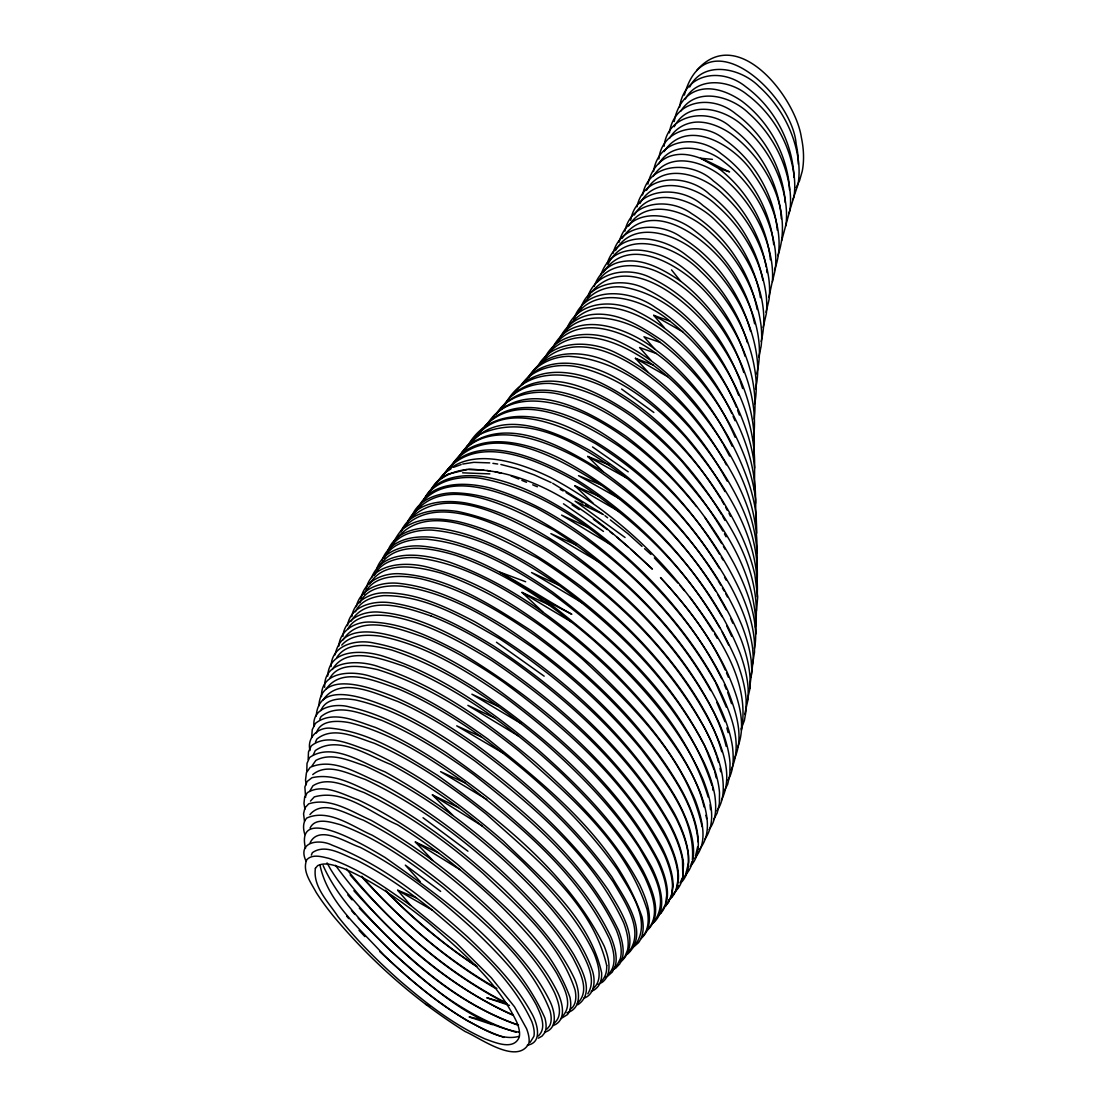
<?xml version="1.0" encoding="UTF-8"?>
<svg xmlns="http://www.w3.org/2000/svg" width="1107" height="1107" viewBox="0 0 1107 1107"><rect width="100%" height="100%" fill="white"/><g stroke="black" fill="none" stroke-linecap="round" stroke-linejoin="round"><path stroke-width="1.5" d="M756.828 533.09L756.136 515.115A288.304 126.641 40.6 0 0 749.314 484.589C733.996 438.524 706.169 396.693 669.97 364.424C640.303 338.078 579.777 305.228 551.328 349.577M313.945 726.054C311.98 706.903 335.587 702.834 349.812 707.041C384.779 714.831 416.024 733.526 445.969 752.511C513.095 800.167 581.908 854.687 618.564 930.295A285.883 71.014 38.2 0 1 622.48 957.43L619.851 963.782L615.713 968.196L612.711 969.76M754.545 468.164C755.998 422.224 735.422 378.013 707.511 342.533C685.69 316.09 657.461 292.386 622.535 287.017C608.075 285.592 592.688 290.864 584.178 303.083M755.528 503.367C756.856 449.58 729.195 398.921 694.933 359.208C666.843 327.935 602.374 280.057 567.476 327.603M306.805 770.804L307.026 763.318L309.642 757.451C332.654 741.69 362.875 763.346 384.835 771.773C440.517 802.589 491.273 842.164 535.497 887.911C558.053 912.791 581.77 938.805 592.577 971.254C595.538 980.719 594.791 994.667 583.735 998.265M308.161 759.554L308.493 751.861L311.247 745.91C327.963 732.557 351.071 744.859 368.534 750.588C418.045 772.963 462.256 805.647 503.27 840.974C541.863 878.806 589.353 917.634 601.627 972.776A280.237 65.521 38.2 0 1 593.795 990.225L591.221 991.263M756.897 553.071C759.222 490.484 721.861 433.446 680.943 389.207C649.449 356.662 577.273 307.386 542.375 361.283M324.655 687.336C323.535 658.568 360.785 659.827 379.784 667.12C438.303 686.091 488.865 723.3 535.497 762.46C575.391 798.119 614.316 836.892 639.611 884.618C647.166 900.766 656.714 924.815 640.635 938.985M755.901 634.02C758.281 566.009 711.4 507.393 667.438 460.235C635.902 429.959 598.956 402.062 555.188 393.386C533.961 389.719 508.238 394.327 496.185 413.963M692.387 859.793C695.514 818.045 665.265 781.611 641.783 749.979C609.832 711.22 572.623 676.986 532.19 647.263C492.74 620.031 450.217 593.02 401.841 586.212C386.661 584.856 366.915 587.18 359.789 602.775M311.634 737.719L312.243 729.665L315.453 723.355C332.972 709.518 357.077 721.487 375.439 727.437C417.367 745.481 454.935 772.133 490.858 799.974C537.075 839.314 584.8 881.476 611.106 937.352A283.046 68.938 38.2 0 1 615.298 965.871L612.337 972.001L607.494 976.346L604.657 977.467M753.77 455.185C757.811 410.31 738.327 366.292 711.483 331.325C686.52 299.872 627.78 250.251 591.249 292.276M757.146 596.798C760.717 535.746 722.65 480.936 684.873 436.476C655.538 404.747 620.017 376.38 576.955 366.749C556.959 362.985 533.754 367.649 521.217 384.904M755.79 522.158L755.638 499.686A285.329 126.918 40.8 0 0 745.606 459.156C728.448 413.589 699.333 372.021 660.395 342.506C633.633 321.127 583.652 302.419 560.045 337.718M697.687 846.689L695.487 856.057M754.185 419.179C759.582 372.948 737.414 327.451 707.193 293.742C684.112 267.769 629.814 232.249 603.19 272.46M754.49 490.235L754.628 467.555A285.066 129.934 41.2 0 0 748.553 437.32C734.827 391.933 707.456 350.393 669.956 321.168C644.634 299.693 594.431 282.34 573.896 318.747M757.036 568.32C760.315 509.192 725.168 455.281 688.568 411.859C655.053 375.176 579.584 313.904 535.843 368.52M321.473 696.594C320.753 670.427 353.714 670.372 371.62 676.668C414.198 689.177 452.057 713.503 487.896 739.047C548.532 787.838 615.755 841.071 642.06 917.066A289.522 76.12 38.2 0 1 638.365 942.832L632.664 947.758M757.022 583.32C761.104 524.58 725.486 471.125 689.744 427.648C658.084 392.653 617.748 359.014 568.597 356.316C551.341 356.606 533.892 365.49 525.867 381.182M327.727 676.059C329.139 647.166 366.209 650.044 385.748 657.074C442.606 675.602 491.937 711.4 537.462 749.259C577.619 784.586 616.239 823.276 642.766 870.157C651.483 887.703 664.643 914.991 646.613 930.973M756.538 610.981L757.7 596.784L754.891 574.907A291.681 120.843 39.9 0 0 742.105 537.13C715.648 480.147 673.568 429.737 620.349 396.002C586.004 373.377 527.735 359.609 504.889 405.176M741.441 730.177C750.643 680.404 717.613 634.823 689.744 596.894M331.145 666.552C331.214 644.717 356.8 638.96 374.166 643.098C410.697 649.878 443.575 668.6 474.778 687.973C544.257 735.297 610.953 792.584 651.719 867.307A274.702 76.314 38.1 0 1 661.668 902.759A286.602 79.51 38.2 0 1 652.673 923.376C671.783 900.365 651.456 869.493 639.459 848.087C613.278 807.778 579.252 773.226 543.191 741.718C497.929 703.554 448.197 668.78 391.574 649.975C374.221 645.741 348.276 639.569 336.708 657.627M753.217 440.199C759.056 400.872 743.6 361.38 722.11 329.097C705.45 305.241 683.988 283.89 657.267 271.658C637.743 262.871 609.888 261.681 597.254 282.216M754.49 648.342C757.465 632.927 754.351 617.069 750.131 602.166A286.616 114.962 39.4 0 0 733.913 563.38C707.221 514.243 670.69 470.101 626.022 436.283C591.055 412.537 530.945 377.072 493.501 416.246M755.389 627.24C763.304 563.657 719.896 506.577 681.22 460.637C646.17 423.538 602.72 388.502 550.137 383.423C531.263 382.69 510.977 390.909 501.997 408.317M679.573 107.31C684.181 72.993 721.543 66.807 746.021 86.941C772.977 106.881 790.758 138.901 793.691 172.277A136.382 80.133 43.4 0 1 793.899 177.245M338.867 646.101C339.614 630.769 355.001 621.816 369.143 622.023C401.799 622.397 431.91 637.521 460.166 652.424C540.216 701.035 615.824 764.079 661.82 846.993A278.812 80.022 38.2 0 1 673.084 886.582L671.437 896.573L665.584 906.329M360.965 599.067C363.4 581.535 382.385 573.246 398.409 573.689C447.809 576.097 490.733 604.74 531.028 630.589C590.529 674.011 645.616 726.372 682.078 791.021A288.221 89.293 38.3 0 1 697.023 830.513C699.223 842.538 699.638 857.164 690.159 866.283M755.472 389.027L756.745 382.648A210.288 105.608 41.6 0 0 757.396 361.422C753.48 321.016 731.81 283.489 701.852 256.644C680.362 235.542 634.671 217.387 615.478 250.486M751.127 676.889L753.355 659.011L752.677 648.799A284.748 111.696 39.2 0 0 747.682 626.022A282.589 110.921 39.2 0 0 730.924 586.835C694.629 522.781 642.863 465.3 576.816 431.301C540.534 412.164 487.55 405.37 466.047 449.096M335.103 654.846C342.34 617.319 392.971 635.197 416.163 643.748A173.799 51.282 37.8 0 1 497.693 689.578C561.166 736.266 623.02 790.896 659.177 862.145A276.612 78.113 38.1 0 1 667.466 893.446C667.535 901.707 664.767 910.272 658.236 915.669M347.487 625.593C350.352 605.404 374.36 600.16 391.463 602.886C428.506 608.297 462.006 626.673 493.542 645.907C563.657 692.553 629.163 750.878 670.593 825.144A282.977 83.8 38.2 0 1 683.476 863.93L682.77 877.394A277.248 82.043 38.2 0 1 674.301 892.325M749.564 688.651L751.874 670.759L751.196 660.505A287.225 111.295 39.2 0 0 741.718 625.068C717.364 566.909 675.021 517.633 626.59 477.975C586.226 448.307 530.751 410.448 479.4 434.581M351.791 616.682C353.687 601.945 368.645 593.504 382.427 592.868C415.416 592.024 446.149 606.913 474.765 621.691C554.635 668.407 627.475 732.087 674.066 812.856A284.803 85.64 38.2 0 1 688.499 855.365L688.346 866.532A273.623 82.25 38.1 0 1 681.981 881.67M754.531 404.138L755.112 401.371A225.883 111.586 41.6 0 0 755.873 378.013C751.805 337.026 730.233 298.904 700.385 271.035C678.024 247.567 626.88 226.575 607.84 264.379M342.879 636.456C344.249 618.453 363.995 610.497 379.909 612.171C418.654 615.492 453.579 635.127 486.305 654.721C556.24 700.731 621.345 758.35 663.813 831.329A280.735 81.863 38.2 0 1 678.48 876.44C678.425 885.033 676.017 894.636 668.822 900.005M365.96 589.159C372.049 562.73 405.411 561.526 426.845 566.936C489.709 583.085 543.288 623.31 591.539 665.279C633.024 704.273 672.931 747.668 695.459 800.707C701.921 818.723 708.964 842.316 694.573 858.423M653.531 171.502C658.582 137.323 698.185 134.321 721.211 153.762C750.269 174.92 769.96 208.863 773.696 244.647M684.347 95.105C706.474 14.806 792.46 95.7 796.127 143.91A132.37 78.666 43.5 0 1 798.313 161.414A133.656 79.4 43.5 0 1 798.355 164.196M674.191 121.576C676.1 110.409 681.566 99.243 691.515 93.196C707.802 83.648 727.548 91.3 741.759 101.083C767.621 120.497 784.974 150.856 789.028 182.89A137.821 80.105 43.1 0 1 789.526 189.864M685.953 873.506L688.651 862.256A282.299 84.782 38.2 0 0 675.796 817.81C634.795 743.447 569.427 685.067 499.368 638.573C463.819 618.232 425.863 595.275 383.603 595.608C372.602 596.59 360.121 600.907 355.43 611.797M761.159 341.551C772.036 297.479 747.82 251.953 716.81 221.857C697.036 200.741 652.604 182.946 634.366 215.021M664.117 146.221C667.466 113.108 709.629 107.144 731.187 127.499C758.295 147.328 776.561 178.836 780.809 212.115A145.529 82.624 42.8 0 1 781.307 218.66M658.831 158.993C662.304 126.516 703.554 120.331 725.127 139.966C754.282 160.695 773.862 194.624 777.322 230.228M669.403 132.84C674.108 99.256 712.534 94.289 735.781 113.869C762.681 133.463 780.767 164.722 784.863 197.71A141.89 81.517 43 0 1 785.25 202.609M756.676 373.862C765.836 338.105 750.754 300.744 730.509 271.589C709.933 240.966 652.009 194.777 622.12 238.254M758.876 357.021L761.132 346.2A184.648 95.617 41.7 0 0 760.979 324.96C756.164 289.148 736.764 256.063 710.085 232.069C689.772 212.074 647.318 195.579 628.624 225.994M636.995 206.815C643.859 172.484 688.568 174.062 709.615 194.362C736.916 215.325 756.455 246.557 762.875 280.417M310.154 842.662C319.286 824.203 347.169 843.119 360.093 847.27C401.661 868.829 438.912 897.874 473.312 929.423C496.946 952.117 520.539 975.917 536.314 1004.948C540.507 1014.054 547.301 1027.753 538.237 1036.055M647.899 184.136C650.404 172.305 657.696 160.806 669.417 156.405C690.699 148.878 711.012 163.822 729.582 171.848L718.803 168.527L700.662 158.246L712.424 159.366M772.395 281.801L775.218 269.734A153.43 84.727 42.3 0 0 775.066 248.923C770.181 214.91 751.487 182.973 724.255 162.051C706.349 146.968 672.696 139.786 658.928 163.767M752.373 664.712L754.517 652.258L754.448 642.185A282.465 112.153 39.3 0 0 741.538 594.002C714.818 535.027 671.063 484.34 618.993 446.232C581.922 421.393 514.326 385.001 479.829 432.339M766.044 312.271L768.991 299.914A160.155 86.36 42 0 0 768.812 278.549C764.217 246.543 747.377 216.82 723.77 194.957C704.522 175.307 663.107 160.418 646.474 190.376M630.63 220.279C636.719 185.796 681.248 185.464 702.987 205.528C731.63 226.395 752.165 258.235 759.596 292.871M613.07 253.351C620.404 222.798 659.814 221.386 681.552 237.341C715.592 258.152 740.099 293.147 750.629 331.408M316.353 733.028C320.421 719.412 338.23 720.574 349.397 722.65C391.878 733.166 429.239 757.935 464.732 782.691C520.608 826.03 578.408 873.686 609.404 938.805A279.628 67.942 38.2 0 1 608.352 974.215M642.6 194.929C648.799 161.235 692.345 160.875 713.42 180.967C740.915 201.695 760.149 233.19 766.21 267.05M744.693 714.485L748.18 698.877L748.166 688.706A291.515 110.202 39 0 0 740.016 653.144C712.368 584.454 659.91 527.901 600.714 484.7C561.415 459.779 487.993 415.955 450.798 466.213M619.048 242.253C628.776 205.515 672.157 212.046 695.57 231.405C725.376 253.821 746.99 287.253 754.628 323.798M768.881 297.465L772.382 281.109A156.779 85.557 42.1 0 0 771.399 260.588C766.155 230.104 749.965 201.792 727.105 181.064C708.466 162.674 669.956 148.961 653.199 176.4M320.905 710.625C326.025 697.106 343.834 698.047 355.61 699.97C399.489 710.113 438.123 735.449 474.682 760.841C532.536 805.619 592.37 855.171 623.739 922.934A285.371 72.093 38.2 0 1 627.475 950.276L624.777 956.725L620.598 961.208M624.902 231.086C631.17 200.436 669.804 197.53 691.571 213.568C725.306 234.684 749.328 270.592 757.216 309.503M580.276 309.462C588.426 281.316 624.002 276.902 646.862 289.425C690.187 310.666 721.515 350.974 738.673 395.351M737.829 746.921C747.294 721.916 736.971 694.767 726.912 671.631C710.279 636.788 686.589 605.792 660.464 577.55C686.036 605.155 709.739 635.39 725.223 669.915M763.18 327.506L766.321 313.655A167.558 89.183 41.9 0 0 766.099 294.559C761.422 259.993 742.672 227.904 716.464 205.155C696.718 186.142 655.662 173.481 639.943 203.508M587.457 297.686C595.441 270.634 629.648 266.275 651.76 278.244C693.328 298.475 723.424 337.123 739.697 379.715M746.838 702.433L749.965 688.526L750.048 677.775A289.439 110.783 39.1 0 0 741.081 639.472C710.556 566.493 653.683 505.968 587.582 463.542C551.632 442.648 486.098 413.146 456.9 459.447M600.949 274.647C613.998 236.594 660.588 249.255 684.278 268.876C712.853 290.892 734.245 321.971 745.094 356.329M781.625 240.869L785.998 224.596A145.238 83.039 42.9 0 0 786.012 205.708C782.358 175.459 766.86 146.913 744.056 126.807C726.746 110.063 692.29 99.215 676.308 123.223M741.164 728.904L744.388 720.532L746.049 710.929L746.146 700.164A293.106 109.427 39 0 0 736.847 661.585C704.868 586.918 645.533 525.88 577.785 482.389C541.198 461.951 477.975 430.236 444.903 472.731M785.555 226.243L789.955 210.109A141.613 81.918 43 0 0 790.066 191.317C786.551 161.373 771.261 133.089 748.692 113.205C731.243 96.074 696.123 86.221 680.819 111.087M777.875 255.634C793.47 210.787 766.93 160.1 730.592 133.518A51.96 30.65 42 0 0 701.63 122.24C688.941 120.857 675.823 127.097 669.569 138.347M332.308 669.541C347.003 644.744 382.69 659.288 403.958 666.234C463.252 691.474 515.558 730.343 562.425 774.139C593.975 804.831 624.528 837.791 644.827 877.228C651.746 892.837 661.253 915.434 647.318 929.866M573.786 318.802C586.17 284.859 631.128 289.882 655.33 307.455C692.262 330.689 719.771 367.04 736.39 407.058M356.246 606.678C360.384 587.9 381.528 581.604 398.52 583.32C437.071 587.374 471.914 606.484 504.515 626.244C572.001 670.773 633.744 727.064 675.422 796.957A286.312 87.411 38.3 0 1 693.342 846.634C694.241 856.68 692.664 867.487 685.427 875.028M364.175 594.21C373.889 573.592 401.412 574.851 420.397 578.67C462.477 588.606 500.115 611.299 535.262 635.764C581.203 669.278 623.13 708.646 657.475 754.075C676.114 780.366 695.362 809.051 698.157 842.026M311.344 855.116L312.354 852.681C325.845 843.105 343.364 855.31 356.579 860.084C383.575 873.769 408.414 891.315 432.145 910.023C469.866 942.168 510.369 975.585 531.747 1021.415A264.047 50.908 38.1 0 1 533.878 1036.36L530.198 1042.31M594.21 286.339C597.877 275.546 606.262 266.372 617.194 262.774C639.943 255.994 662.263 268.849 680.501 281.067C710.21 304.162 732.46 336.625 743.766 372.492M774.596 269.665C786.69 237.036 772.589 200.699 753.452 173.785C736.363 146.622 687.544 115.806 664.048 151.604M788.848 213.526L794.01 196.562A137.559 80.493 43.2 0 0 794.231 176.511C790.315 144.477 773.06 114.076 747.225 94.69C729.734 80.064 697.728 75.996 685.302 99.035M423.165 501.374C432.782 480.078 459.35 475.318 480.327 478.252C538.459 488.92 588.509 524.081 631.668 562.923C670.634 599.62 706.224 641.52 727.963 690.865C736.017 711.801 744.347 736.556 734.591 758.295M406.947 523.569C415.651 501.084 444.903 499.548 465.341 502.938C503.948 510.258 538.694 530.184 570.714 552.199C631.474 596.687 686.16 652.839 718.471 721.598A295.306 102.079 38.6 0 1 730.039 763.332L729.859 774.554L727.686 784.268L724.269 791.076M310.071 828.036C315.453 816.8 331.159 822.238 340.333 824.701C378.373 838.76 411.721 862.934 443.52 887.62C484.091 922.975 529.866 959.216 550.041 1010.746A271.838 55.17 38.2 0 1 549.556 1025.926L547.01 1029.067M691.072 864.152L692.262 861.44M721.404 800.264C734.605 773.821 720.657 743.696 709.02 719.356C689.495 682.037 662.775 648.965 633.329 619.034C583.846 571.544 526.475 526.088 458.021 511.559C438.054 508.321 409.576 510.036 400.955 531.789L401.813 530.018C416.979 516.582 439.05 517.993 457.648 521.494C503.63 532.093 543.772 558.827 581.147 586.572C632.941 628.361 680.348 678.121 709.822 738.397A294.614 99.16 38.5 0 1 722.511 776.934C723.992 788.378 723.84 801.011 716.976 810.822M313.226 755.071L315.246 750.601C338.202 734.536 368.659 755.97 390.688 764.411C439.299 790.412 483.261 824.452 523.196 862.298C550.47 889.474 577.743 918.215 594.099 953.542C598.361 964.377 603.44 980.165 592.785 988.952M607.397 262.76C619.616 227.101 664.02 236.94 686.824 255.634C715.606 277.124 737.027 308.216 747.405 342.561M566.632 329.222C577.024 300.896 613.652 298.738 637.051 311.371C679.836 332.487 711.801 370.859 731.81 413.534M315.44 742.105L316.851 739.089C333.539 725.542 356.828 737.594 374.374 743.309C414.973 761.104 451.614 786.593 486.194 814.06C532.37 855.891 592.065 901.735 606.691 965.539M394.106 541.171C424.991 482.735 502.481 526.379 542.859 548.643C612.835 593.573 675.948 653.656 713.365 728.752A295.832 101.069 38.6 0 1 721.75 751.75M731.104 769.891C744.098 741.981 729.402 710.542 717.239 684.984C698.296 649.435 673.236 617.485 645.243 588.633C601.973 545.751 551.978 506.522 492.864 488.713C467.638 481.794 430.914 479.76 418.142 508.155M792.903 199.578L797.898 184.855A136.119 80.507 43.4 0 0 798.908 165.912C796.445 135.58 781.431 106.632 758.862 86.346C740.901 68.081 703.332 59.612 689.73 87.01M677.166 888.589L678.577 885.725M679.989 882.874L682.811 877.145L682.493 859.738M381.846 560.626C390.411 536.438 420.535 534.224 442.039 538.791C482.61 547.467 519.017 568.873 552.78 592.217C618.951 642.821 685.676 704.246 712.036 785.707M559.007 340.057C564.528 326.482 577.287 316.505 591.844 314.582C618.301 311.441 641.576 326.911 662.553 340.804C694.324 366.154 719.093 399.876 735.09 437.168M389.387 550.054C396.541 534.321 415.609 529.63 431.481 530.073C478.293 533.989 520.387 559.132 558.509 584.966C618.73 629.274 673.789 683.877 707.442 751.404A293.341 97.402 38.5 0 1 719.508 792.64L719.37 803.585L717.184 812.995L713.669 819.526M376.712 568.818C382.87 550.926 403.363 544.838 420.591 546.014C477.186 550.885 523.777 587.928 571.821 614.26L546.069 600.81L499.741 572.084L525.659 581.742M319.743 719.121L321.058 716.561C338.548 702.53 362.833 714.236 381.306 720.187C414.281 734.135 444.585 753.549 473.505 774.513C528.689 817.838 585.589 865.397 616.295 929.977A282.534 70.004 38.2 0 1 620.294 958.717L617.263 964.944L614.814 967.158M371.565 577.467C384.267 546.913 424.853 554.095 449.857 562.287C510.825 584.178 563.754 624.127 610.317 668.448C646.474 704.772 681.137 744.79 700.413 792.916C706.792 810.753 712.756 833.446 699.264 849.526M351.03 621.207C367.856 593.836 407.058 607.868 431.177 616.032M379.798 565.649C395.877 540.479 431.661 548.145 455.655 555.271C507.767 573.205 553.486 605.654 594.833 641.465C638.296 680.985 679.214 725.652 703.263 779.923C710.293 798.299 717.142 821.159 705.048 838.912M384.212 558.385C391.491 542.804 410.586 538.569 426.32 539.178C472.495 543.482 514.022 568.14 551.812 593.532C613.347 638.559 670.164 693.909 704.287 763A292.801 95.88 38.4 0 1 714.928 796.168C716.34 807.418 716.45 820.232 709.047 829.544M343.101 639.86C360.079 613.32 398.506 628.568 422.016 636.58A173.467 51.946 37.8 0 1 503.519 682.161C566.922 728.724 628.651 783.438 664.352 854.812A276.113 79.137 38.1 0 1 672.475 886.278L671.741 894.082L668.393 902.648L666.193 904.682M587.817 993.782C597.06 978.809 586.253 961.097 579.348 947.454C559.519 914.7 532.605 886.984 504.75 861.011C462.726 823.096 416.55 789.333 364.853 765.809C349.577 760.813 331.436 751.888 315.841 760.426L311.98 765.947M374.152 575.585C381.486 560.156 400.789 556.779 416.246 557.679C464.746 563.297 507.919 590.059 547.37 617.263C587.831 647.042 624.846 681.608 656.368 720.768C675.934 746.99 696.663 774.513 704.052 806.961M660.727 913.303L665.445 904.308L666.663 895.591A274.204 77.324 38.1 0 0 656.921 859.931C621.774 793.456 564.293 741.773 504.917 697.133C466.794 670.856 426.001 645.063 379.95 636.096C366.874 634.505 351.196 634.311 341.759 645.104M417.214 509.234C442.191 466.794 502.398 492.2 536.162 507.933C610.054 548.007 673.665 608.546 715.191 681.774M674.205 126.751L675.505 124.316M347.93 628.804C355.79 614.703 374.623 614.288 388.792 615.838C426.07 621.954 459.599 641.257 491.577 660.45C560.917 707.428 626.645 765.158 667.023 839.646A278.3 81.032 38.2 0 1 678.065 879.442L675.99 890.457L671.506 897.32M588.855 296.164L590.294 293.466M552.518 348.055C573.08 307.137 627.863 327.714 654.901 349.231C688.277 374.443 714.375 408.58 732.197 446.273M431.01 490.498C437.902 477.145 453.358 470.932 467.583 469.41L447.602 474.239L440.199 478.819A246.114 93.583 37.2 0 0 429.986 491.633M537.033 367.607C552.13 338.313 591.775 340.112 617.263 353.507C663.342 376.546 698.738 416.329 723.978 460.567M369.696 583.859C384.337 559.381 418.903 566.867 441.651 573.26C493.86 591.871 540.493 622.688 582.144 658.859C631.862 705.546 686.977 757.562 702.115 826.694M329.734 678.425C338.797 661.654 362.141 666.276 377.445 669.569C429.903 685.925 476.342 717.087 519.003 751.086C569.607 795.684 626.009 843.409 647.152 909.802A289.01 77.199 38.2 0 1 643.264 935.816M471.43 442.758C500.89 406.49 557.029 432.09 589.713 450.397C641.728 482.389 685.081 527.638 717.391 579.279M796.127 187.609L799.572 180.593L802.271 171.059A133.394 79.759 43.6 0 0 803.461 160.57A132.107 79.026 43.6 0 0 801.385 137.531C795.296 96.655 737.359 23.302 696.677 70.474M388.197 549.792C396.486 530.336 420.245 526.033 439.119 528.44C472.578 532.854 503.298 548.339 531.969 565.373C602.319 610.649 665.833 670.717 704.675 745.592L714.167 770.057M395.268 540.534C428.644 494.815 502.218 540.091 537.725 558.191C605.391 601.309 665.667 658.707 705.145 729.07A295.223 99.519 38.6 0 1 716.409 755.389M464.414 450.577L466.96 446.246M310.154 790.481L312.935 785.776C328.779 775.73 348.304 787.049 363.843 792.46C407.321 813.451 446.744 841.79 483.067 873.409C518.63 907.228 559.256 941.96 575.073 989.99A279.13 60.885 38.2 0 1 572.43 1007.508L569.773 1009.695M445.401 472.578C475.844 428.395 539.953 458.99 575.709 479.151C634.671 516 684.998 567.337 719.675 627.669M514.077 394.078C532.827 364.12 575.017 369.71 602.25 383.589C652.314 408.566 691.543 451.324 720.588 498.482M323.202 699.804C340.181 675.298 375.993 693.826 397.676 701.423A166.853 44.875 37.7 0 1 473.561 745.648C526.392 783.95 576.152 828.202 613.389 882.21C624.708 901.942 646.35 932.357 627.42 953.501M451.518 465.798C474.668 427.233 528.925 442.8 561.387 459.211C628.513 494.94 684.223 550.912 722.041 616.668M727.922 780.283C733.899 770.43 733.706 758.226 732.543 747.128A295.79 103.601 38.7 0 0 718.969 705.187C686.783 640.261 635.114 586.516 577.217 543.772C539.801 519.626 499.354 493.362 453.164 492.823C436.601 493.141 417.56 500.143 411.555 516.955C443.616 467.901 517.135 511.226 553.735 530.073C617.014 570.742 673.997 624.431 710.694 690.602M438.33 480.673L445.983 471.969L450.964 468.884M528.786 377.542C544.782 347.307 585.907 349.77 612.282 363.677C662.29 388.861 700.551 432.616 727.188 481.144M545.059 357.27C559.713 329.153 597.489 330.301 622.231 343.198C665.708 364.757 699.14 402.145 722.982 443.769M326.039 689.232C342.354 665.501 376.823 681.677 398.133 688.858A168.831 46.259 37.7 0 1 481.42 736.93C532.633 774.36 580.635 817.533 617.374 869.576C629.925 890.831 652.743 921.425 634.865 945.558M309.918 814.627C323.382 798.465 347.999 814.821 363.373 820.176C411.652 844.904 454.852 878.515 493.93 915.918C516.941 939.068 540.216 963.228 554.649 992.882C558.592 1002.139 563.546 1016.254 553.625 1023.546M682.604 879.193L685.565 875.111M423.939 499.631C435.176 476.218 464.234 472.938 486.997 477.297C521.203 483.939 552.241 501.07 580.843 520.401C638.573 561.803 689.827 614.731 721.778 678.716M438.607 480.3C464.539 443.27 518.076 461.536 551.078 477.754C617.277 513.302 673.43 567.102 712.811 631.004M474.46 438.676C503.519 399.004 561.886 425.074 595.331 443.478C645.658 474.654 688.789 517.896 719.522 568.528M522.13 384.503C545.447 349.784 594.916 363.677 624.03 382.69C666.442 409.396 700.15 448.349 725.002 491.563M484.852 426.375C514.243 391.574 566.978 412.025 599.454 431.37C648.688 461.744 689.412 505.027 719.578 554.192M488.173 422.639C510.59 389.36 557.527 400.955 587.54 415.097C630.464 436.421 666.483 469.52 696.497 506.522M461.55 452.625L472.481 439.922L478.252 435.466M562.425 1016.323C574.215 1004.146 563.159 985.894 556.932 973.676C541.019 947.357 519.82 924.732 497.984 903.27C467.099 873.893 433.529 847.284 397.371 824.673C371.758 813.659 344.208 788.475 314.291 796.902L310.472 801.067M500.613 408.566C528.759 375.315 579.03 393.635 610.109 412.676C656.755 441.942 694.892 483.787 722.829 531.028M407.943 521.01C445.567 479.981 511.406 519.764 549.556 540.105C616.613 583.403 676.612 641.078 713.835 712.327A296.316 102.591 38.7 0 1 726.123 746.27M686.465 871.97L688.665 869.59M577.328 1003.302C590.889 990.945 579.501 970.784 572.859 957.735C556.254 929.603 533.878 905.457 510.687 882.666C467.362 841.666 419.29 805.024 365.185 779.397C349.314 774.18 327.935 762.031 312.741 774.596M620.307 962.287C643.084 942.569 619.602 909.387 608.047 889.696C570.492 835.785 520.622 791.56 467.721 753.147A167.157 44.225 37.7 0 0 391.809 708.688C371.897 700.786 318.761 677.719 316.242 716.049M512.679 394.812C548.574 363.608 599.897 392.57 632.111 414.392C668.241 441.444 698.545 476.01 721.695 514.7M467.029 446.356C508.957 413.686 566.064 448.681 603.19 471.72C647.927 503.533 686.285 544.284 715.509 590.751M577.743 1004.782C595.511 993.09 581.549 968.805 574.049 954.912C553.998 922.256 526.987 894.594 499.063 868.635C462.449 835.84 422.916 805.979 379.507 782.746C358.377 774.084 333.484 757.133 310.209 767.317L306.418 772.755L305.504 780.172L306.321 784.697M627.295 954.331C651.027 933.187 623.739 897.473 612.005 877.076C574.99 825.102 526.877 781.957 475.581 744.43A169.15 45.608 37.7 0 0 392.265 696.095C372.201 688.277 320.947 668.545 318.871 705.92M538.362 1038.186L542.056 1036.097L544.561 1033.011A272.322 54.105 38.2 0 0 544.893 1018.011C513.897 948.229 445.346 900.24 384.973 857.427C373.156 850.55 294.171 800.956 305.518 848.363M598.126 984.455L602.305 982.227A280.14 66.877 38.1 0 0 604.214 946.167C568.209 873.797 502.066 821.574 437.652 775.398C405.01 755.112 370.956 732.516 331.823 728.309C318.858 726.372 306.528 737.151 310.002 750.56M552.601 1025.705C567.559 1020.931 562.439 1001.835 557.125 991.443C545.059 967.158 526.835 946.651 508.459 926.96C467.887 885.282 421.656 849 371.066 820.273C351.901 811.915 330.37 796.929 308.673 803.848L304.909 807.93L303.567 813.77L304.467 821.103M566.881 1012.767C583.292 1008.408 579.196 987.665 573.329 976.319C557.042 943.15 531.014 916.07 505.041 890.291C466.587 854.009 424.438 821.269 377.985 795.808C357.561 786.634 335.213 772.299 311.925 777.751L307.151 781.459L304.868 786.98L305.615 797.331M544.492 1032.291C558.938 1028.417 554.51 1010.013 549.432 1000.244C534.75 970.701 511.392 946.623 488.312 923.515C453.067 889.876 414.475 859.461 372.16 835.19C352.441 826.68 328.821 808.235 306.722 818.045C302.557 822.487 303.138 829.143 304.854 834.54M519.128 1036.332C501.084 1041.341 483.441 1028.694 467.915 1021.111C437.265 1002.513 409.341 979.695 383.631 954.774C359.415 928.081 327.63 901.845 319.978 865.093M453.441 467.334L461.176 464.58M560.792 1018.744L567.476 1014.579A279.628 59.792 38.2 0 0 569.939 997.282C549.792 941.393 500.406 902.205 457.205 864.083C426.333 839.549 393.788 816.662 358.018 799.78C342.547 794.342 323.202 782.843 307.331 792.681L304.619 797.317L303.968 803.378L304.951 809.203M527.333 1045.174C543.634 1042.656 536.826 1021.692 531.083 1012.31C515.073 983.39 491.383 959.672 467.694 937.006C427.025 900.711 383.52 865.079 332.225 845.208C319.259 838.622 297.036 841.583 305.919 860.886M462.712 464.041L473.865 462.339L489.709 462.892M462.601 472.827L489.834 473.893M519.349 1032.277C468.344 1022.647 428.547 983.791 390.536 950.816C364.964 925.314 338.064 899.022 323.133 865.563M492.906 463.349L497.693 464.027M483.759 470.018L468.33 469.382C541.185 469.728 602.194 521.508 652.397 569.123L630.948 549.39M486.942 470.489L490.124 470.945M516 1032.25C452.943 1012.891 403.239 964.501 358.211 918.187M482.458 1019.782L469.133 1016.932L492.38 1024.639M518.546 1025.027C455.323 1003.385 404.761 955.507 359.291 908.114M500.876 464.483L516.969 468.621L534.377 474.917L551.161 482.569M494.898 471.651L501.333 473.339M507.048 1003.62L486.803 997.781L509.441 1005.405M516.72 1024.708C448.28 1000.216 393.677 946.997 347.141 892.712A270.246 57.121 36.7 0 1 330.218 868.621L327.035 862.907M504.003 1037.439C455.849 1020.599 416.509 985.728 379.701 951.508M660.395 342.506L643.956 336.749L654.901 349.231M656.396 353.534L639.569 347.529L650.902 360.287M664.477 327.866L653.711 315.343L669.956 321.168M647.706 371.8L635.418 358.308L653.213 365.019M603.19 471.72L587.734 456.444L608.781 464.732M600.714 484.7L578.532 475.664L619.616 498.787M410.697 905.429C384.959 887.44 359.028 868.4 328.917 858.382C321.888 856.776 312.672 853.732 306.819 859.627C301.879 870.988 311.039 882.625 316.118 892.311A282.091 55.654 36.7 0 0 333.511 916.209C370.997 961.208 415.595 1000.424 465.217 1031.572C479.566 1037.563 517.094 1065.557 528.842 1043.486A264.518 49.884 38.1 0 0 526.586 1028.707L514.52 1006.817L491.287 977.785L455.946 942.652L410.697 905.429L397.69 890.249L416.426 897.902M510.977 475.858L518.74 479.068M521.854 480.355L526.503 482.278M532.716 484.838L537.379 486.776M512.181 1014.898C441.306 982.601 381.514 927.611 335.476 865.328M425.545 1004.326L430.249 1006.305M593.075 503.187L574.962 485.89L598.707 496.13M512.762 1014.787C450.632 987.402 398.935 940.673 353.88 890.706M576.401 545.031L550.871 533.629L598.569 561.719M481.42 736.93L456.707 725.846L502.938 752.981M587.748 527.084L561.609 515.129L610.317 544.395M542.79 611.894L521.992 592.411L548.532 604.602M464.732 782.691L440.586 771.648L486.762 799.462M558.509 584.966L531.54 572.527L582.047 602.748M498.039 706.266L471.886 694.2L520.982 723.48M432.795 860.416L415.333 842.012L438.58 852.847M603.564 514.589L575.059 501.139L625.054 537.504M494.746 718.042L467.874 705.367L518.422 735.961M452.735 815.181L432.38 794.909L458.547 807.612M505.968 1002.748C445.734 971.877 394.161 925.95 350.158 874.945M496.891 988.44C446.536 959.797 402.201 921.301 363.262 878.598M504.059 1002.333C442.634 970.202 389.844 922.712 346.491 868.953M587.734 456.444L626.59 477.975M560.197 489.308L563.159 490.955M566.12 492.601L582.919 503.007M653.711 315.343L682.728 331.782M635.418 358.308L667.549 376.601M397.69 890.249L432.145 910.023M574.962 485.89L619.076 511.572M521.992 592.411L572.222 622.452M494.691 987.901C444.502 958.593 400.167 919.806 361.864 876.246M552.684 483.261L602.111 513.69M415.333 842.012L460.277 869.853M432.38 794.909L481.974 825.836M585.645 504.792L588.357 506.563M572.084 504.861L579.182 509.649M593.38 519.211L607.148 529.533M476.868 966.328C444.917 945.378 415.748 920.471 388.419 893.833M563.477 503.796L603.467 531.415M592.522 446.937L628.209 471.803M496.462 642.24L544.174 676.183M476.135 966.245C448.141 947.537 421.919 926.31 397.731 902.883L385.416 890.249M621.594 389.055L653.863 412.468M440.655 891.398L405.314 865.134L420.217 881.629M546.069 600.81C613.029 652.106 682.673 713.835 708.162 797.04M423.04 817.727L467.929 851.2M604.92 515.654L607.632 517.785M610.344 519.903L627.987 533.74L642.018 546.388M609.874 531.664L612.586 533.809M616.668 537.006L628.416 547.066M718.803 168.527C745.634 189.159 764.328 220.404 769.628 253.863M644.578 548.698L650.958 554.441M654.375 557.956L677.927 583.071M359.055 930.337L364.923 936.577M351.486 910.563L354.877 914.437M680.085 585.575L684.375 590.612M347.792 894.926L352.04 899.894M346.671 916.153L348.733 918.589M671.506 269.859L680.501 281.067M704.619 517.107L721.736 543.592M714.596 633.951L717.267 638.365M723.466 546.471L725.196 549.363M718.014 595.054L726.22 609.68M718.222 580.732L720.74 585.091M722.414 587.997L724.089 590.903M721.46 499.866L723.992 504.377M725.68 507.393L727.368 510.396M724.448 533.906L726.067 536.798M721.335 557.015L722.996 559.976M722.594 516.153L724.933 520.401M724.559 577.231L726.109 580.082M723.826 445.194L729.596 456.098M724.836 462.006L726.317 464.829M716.81 702.419L724.988 721.681M726.718 625.815L731.685 636.276M729.056 513.413L730.495 516.332M722.221 632.125L728.558 644.938M715.883 683.24L726.344 707.235M733.097 416.398L735.02 420.702M730.911 618.855L732.82 623.241M726.496 672.862L728.406 677.29M724.407 684.804L726.372 689.37M737.58 410.268L739.379 415.083M727.686 692.415L731.547 703.665M740.182 381.182L742.645 388.529M726.842 727.908L728.143 732.64M714.79 771.662L716.174 777.82M705.892 815.278L706.626 818.599M712.59 787.34L713.074 790.426M759.9 294.282L760.426 297.658M710.085 804.844L710.5 809.618M769.877 255.371A153.721 84.284 42.2 0 1 770.347 259.758M766.625 269.845A157.083 85.087 42.1 0 1 766.957 272.599M725.749 593.809A283.101 109.994 39.2 0 1 727.396 596.894M716.949 757.077A295.223 99.519 38.6 0 1 718.443 762.045M720.007 768.396A295.223 99.519 38.6 0 1 720.685 771.787M431.163 616.032A173.688 53.786 37.8 0 1 513.579 661.557C574.45 705.546 631.613 758.101 669.043 823.968A280.348 82.914 38.2 0 1 682.493 859.738M606.691 965.539A279.739 66.586 38.2 0 1 601.212 981.286M315.398 868.289C312.672 886.832 328.571 902.191 337.995 916.596C356.509 940.037 377.75 961.222 400.111 980.982C426.126 1003.288 453.566 1024.805 485.018 1038.906C494.884 1042.407 513.606 1050.903 519.225 1037.19A250.569 47.227 38.1 0 0 517.066 1022.716C497.804 981.992 462.186 951.895 428.783 922.92C402.561 901.804 374.761 882.044 343.793 868.525C335.587 865.923 326.136 861.592 317.695 865.619L315.398 868.289"/></g></svg>
